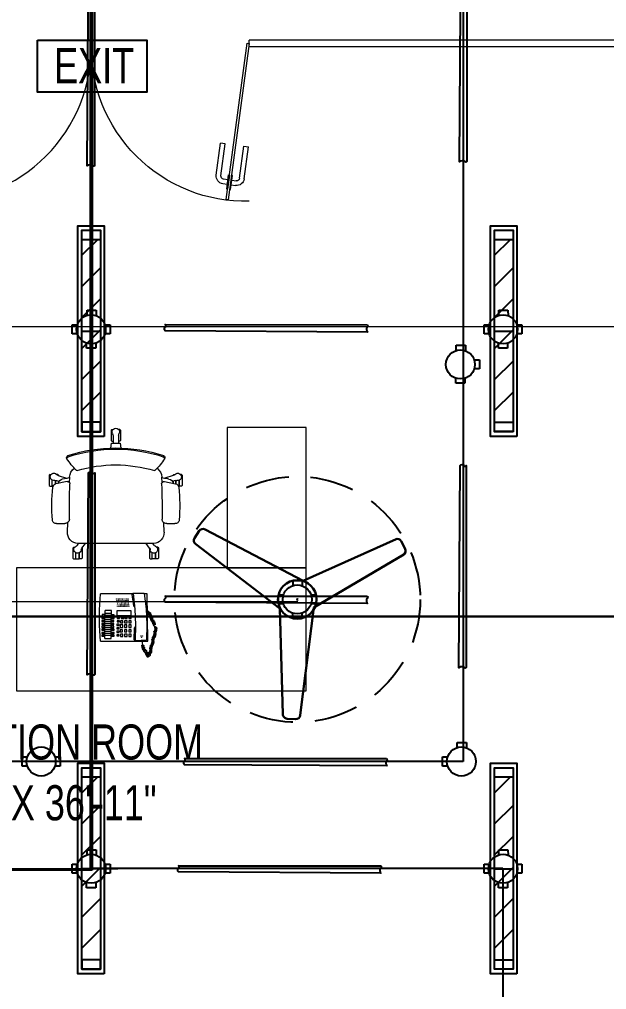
# Model space of a CAD drawing. Header units: inches. Extents: x 62 to 3150, y -3 to 634.
# Drawn here: x 443.2 to 577, y 132.3 to 353.4 of the extents above; entities that cross this region are included whole.
import ezdxf
from ezdxf.enums import TextEntityAlignment as Align

# ---------------------------------------------------------------- set-up
doc = ezdxf.new("R2010")
doc.units = ezdxf.units.IN
doc.header["$MEASUREMENT"] = 0
doc.linetypes.add('DASHED', pattern=[0.75, 0.5, -0.25])
doc.layers.add('Cables', color=7, linetype='Continuous')
doc.layers.add('Layer 1', color=7, linetype='Continuous')
for name, color, linetype, lineweight in [('DOOR_GLASS', 144, 'Continuous', 15), ('E-CF-Ceiling-Fan', 42, 'Continuous', 30), ('ID-FURN', 7, 'Continuous', 15), ('Text', 252, 'Continuous', 15)]:
    doc.layers.add(name, color=color, linetype=linetype, lineweight=lineweight)
doc.styles.add('Swiss721', font='swisscl.ttf')

# ---------------------------------------------------------------- blocks, each defined once
blk = doc.blocks.new('A$C6B9F22C7')
at = {"layer": 'DOOR_GLASS', "lineweight": 9}
for p, q in [((30.04, 10.46), (22.73, 9.48)), ((22.88, 8.43), (22.73, 9.48)), ((30.18, 9.4), (22.88, 8.43)), ((32.14, 7.95), (32.01, 8.96)), ((33.22, 8.09), (30, 7.66)), ((30, 7.66), (30.02, 7.47)), ((30.02, 7.47), (33.25, 7.9)), ((30.09, 6.98), (33.32, 7.41)), ((30.12, 6.78), (30.09, 6.98)), ((33.34, 7.21), (30.12, 6.78)), ((31.08, 7.81), (30.95, 8.82)), ((31.2, 6.93), (31.33, 5.92)), ((32.26, 7.07), (32.39, 6.06)), ((33.25, 7.9), (33.22, 8.09)), ((33.32, 7.41), (33.34, 7.21)), ((30.75, 5.15), (23.44, 4.18)), ((23.44, 4.18), (23.58, 3.12)), ((30.89, 4.1), (23.58, 3.12))]:
    blk.add_line(p, q, dxfattribs=at)
at = {"layer": 'DOOR_GLASS'}
blk.add_lwpolyline([(0, 2.96), (35.68, 7.72), (35.62, 8.22), (-0.07, 3.45)], close=True, dxfattribs=at)
blk.add_arc((0.83, 3.79), 35.18, 358.6415, 91.3529, dxfattribs=at)
at = {"layer": 'DOOR_GLASS', "lineweight": 9}
for centre, major_axis, start_param, end_param in [((30.27, 8.73), (-1.39, 1.06), 3.926991, 5.497787), ((30.27, 8.73), (-0.412, -0.54), 2.356194, 3.926991), ((30.66, 5.83), (-0.54, 0.412), 2.356194, 3.926991), ((30.66, 5.83), (-1.06, -1.39), 0.785398, 2.356194)]:
    blk.add_ellipse(centre, major_axis=major_axis, ratio=1, start_param=start_param, end_param=end_param, dxfattribs=at)
blk = doc.blocks.new('ch-1')
at = {"layer": 'ID-FURN', "color": 252}
for p, q in [((103.8, 264.3), (103.4, 306.4)), ((334.1, 275.2), (336.4, 265.8)), ((59.4, 250.7), (108.5, 248.6)), ((315.6, 239.8), (344.3, 238.6)), ((-7.9, 198.4), (0, 192.7)), ((0, 195.9), (0, -195.9)), ((59.4, -250.2), (108.5, -248.1)), ((315.6, -239.4), (344.3, -238.1)), ((103.4, -305.9), (103.8, -263.8)), ((334.1, -274.7), (336.4, -265.3))]:
    blk.add_line(p, q, dxfattribs=at)
at = {"layer": 'ID-FURN', "color": 252, "lineweight": 13}
for p, q in [((300.3, 344.5), (296.8, 340.7)), ((296.8, 340.7), (296.8, 331)), ((296.8, 331), (297.8, 330)), ((297.8, 330), (328.3, 330)), ((297.8, 329), (297.8, 324.4)), ((297.8, 329), (327.8, 329)), ((353.2, 344.5), (300.3, 344.5)), ((308.6, 312.4), (326.6, 312.4)), ((308.9, 311.3), (326.5, 311.3)), ((325.7, 307.1), (321.2, 293.8)), ((356.8, 340.7), (353.2, 344.5)), ((356.8, 340.7), (356.8, 336.1)), ((356.8, 300.6), (356.8, 305.2)), ((322.2, 296.8), (316, 296.8)), ((352.6, 298.3), (338.8, 254.6)), ((353.2, 296.8), (352.1, 296.8)), ((356.8, 300.6), (353.2, 296.8)), ((-76.1, 221.9), (-79.7, 218.1)), ((-79.7, 218.1), (-79.7, 208.4)), ((-79.7, 208.4), (-78.7, 207.4)), ((-78.7, 207.4), (-48.2, 207.4)), ((-78.7, 206.3), (-78.7, 189.7)), ((-78.7, 206.3), (-48.7, 206.3)), ((-23.3, 221.9), (-76.1, 221.9)), ((-19.7, 218.1), (-23.3, 221.9)), ((-19.7, 218.1), (-19.7, 213)), ((-79.7, 187.7), (-78.7, 188.7)), ((-79.7, 178), (-79.7, 187.7)), ((-76.1, 174.2), (-79.7, 178)), ((-78.7, 189.7), (-48.7, 189.7)), ((-78.7, 188.7), (-48.2, 188.7)), ((-22.8, 174.2), (-76.1, 174.2)), ((-24.5, 175.5), (0, 157.3)), ((559, 14.7), (520.5, 15)), ((533.3, 24.3), (529.8, 20.5)), ((529.8, 20.5), (529.8, 14.9)), ((586.2, 24.3), (533.3, 24.3)), ((589.8, 20.5), (586.2, 24.3)), ((589.8, 20.5), (589.8, 16)), ((559, -13.7), (520.5, -14)), ((529.8, -19.6), (529.8, -13.9)), ((533.3, -23.4), (529.8, -19.6)), ((586.2, -23.4), (533.3, -23.4)), ((589.8, -19.6), (586.2, -23.4)), ((589.8, -19.6), (589.8, -15)), ((-76.1, -173.7), (-79.7, -177.5)), ((-79.7, -177.5), (-79.7, -187.2)), ((-79.7, -187.2), (-78.7, -188.2)), ((-78.7, -188.2), (-48.2, -188.2)), ((-78.7, -189.2), (-48.7, -189.2)), ((-78.7, -205.8), (-78.7, -189.2)), ((-22.8, -173.7), (-76.1, -173.7)), ((-24.5, -175), (0, -156.8)), ((-7.9, -197.9), (0, -192.2)), ((-79.7, -207.9), (-78.7, -206.9)), ((-79.7, -217.6), (-79.7, -207.9)), ((-76.1, -221.4), (-79.7, -217.6)), ((-78.7, -205.8), (-48.7, -205.8)), ((-78.7, -206.9), (-48.2, -206.9)), ((-23.3, -221.4), (-76.1, -221.4)), ((-19.7, -217.6), (-23.3, -221.4)), ((-19.7, -217.6), (-19.7, -212.6)), ((322.2, -296.3), (316, -296.3)), ((325.7, -306.6), (321.2, -293.4)), ((352.6, -297.8), (338.8, -254.1)), ((353.2, -296.3), (352.1, -296.3)), ((356.8, -300.1), (353.2, -296.3)), ((356.8, -300.1), (356.8, -304.7)), ((296.8, -330.5), (297.8, -329.5)), ((296.8, -340.2), (296.8, -330.5)), ((300.3, -344), (296.8, -340.2)), ((297.8, -328.5), (297.8, -323.9)), ((297.8, -328.5), (327.8, -328.5)), ((297.8, -329.5), (328.3, -329.5)), ((353.2, -344), (300.3, -344)), ((308.6, -311.9), (326.6, -311.9)), ((308.9, -310.8), (326.5, -310.8)), ((356.8, -340.2), (353.2, -344)), ((356.8, -340.2), (356.8, -335.7))]:
    blk.add_line(p, q, dxfattribs=at)
at = {"layer": 'ID-FURN', "color": 252}
for points in [[(320.9, 252), (309.1, 310.4)], [(320.9, -251.5), (309.1, -309.9)]]:
    blk.add_lwpolyline(points, dxfattribs=at)
at = {"layer": 'ID-FURN', "color": 252, "lineweight": 13}
blk.add_lwpolyline([(494.6, -25.6), (520.5, -21.8), (520.5, 22.3), (494.6, 26.1)], dxfattribs=at)
at = {"layer": 'ID-FURN', "color": 252}
for centre, radius, start, end in [((123.4, 308.5), 20.1, 95.0446, 186.0128), ((193.8, -510.8), 842.5, 83.3556, 94.9128), ((290, 306.5), 19.6, 11.3923, 86.0755), ((125.9, 262.4), 22.2, 175.0498, 270.9397), ((309, 250), 12.1, 267.6468, 9.6188), ((303.1, 267.6), 31.9, 13.7582, 74.5871), ((109.5, 210.3), 233.5, 7.127, 13.7582), ((596.7, 1.2), 296.9, 122.0525, 136.7624), ((445.4, 243.8), 11.1, 21.1039, 124.6268), ((439.4, 241.8), 11.1, 21.1039, 91.3806), ((57, 193.7), 57, 87.5809, 177.8265), ((147, -5274.9), 5515.2, 88.3219, 90.2152), ((341.6, 178.9), 59.8, 36.272, 87.3972), ((391.5, 194.2), 15.3, 136.9683, 155.6038), ((-305.9, 0.2), 794.5, 341.9963, 18.0037), ((-305.9, 0.2), 800.8, 341.9963, 18.0037), ((-286, 0.2), 693.1, 343.2048, 16.7952), ((57, -193.2), 57, 182.1735, 272.4191), ((391.5, -193.7), 15.3, 204.3962, 223.0317), ((125.9, -261.9), 22.2, 89.0603, 184.9502), ((147, 5275.4), 5515.2, 269.7848, 271.6781), ((309, -249.5), 12.1, 350.3812, 92.3532), ((109.5, -209.8), 233.5, 346.2418, 352.873), ((341.6, -178.9), 59.8, 272.6028, 324.0692), ((596.7, -0.8), 296.9, 223.2376, 237.9475), ((439.4, -241.3), 11.1, 268.6194, 338.8961), ((445.4, -243.3), 11.1, 235.3732, 338.8961), ((303.1, -267.1), 31.9, 285.413, 346.2418), ((123.4, -308), 20.1, 173.9872, 264.9554), ((193.8, 511.3), 842.5, 265.0872, 276.6444), ((290, -306), 19.6, 273.9245, 348.6077)]:
    blk.add_arc(centre, radius, start, end, dxfattribs=at)
at = {"layer": 'ID-FURN', "color": 252, "lineweight": 13}
for centre, radius, start, end in [((306.6, 313.2), 20, 342.2096, 8.7154), ((345, 320.7), 19.1, 310.5325, 193.4675), ((371.6, 292), 20, 135.2846, 161.7905), ((-31.5, 198), 19.1, 22.5325, 265.4675), ((3.9, 214.5), 20, 207.2846, 233.7904), ((-36.3, 159.2), 20, 54.2096, 80.7154), ((559, 34.7), 20, 270.2096, 296.7154), ((577.9, 0.5), 19.1, 238.5325, 121.4675), ((559, -33.7), 20, 63.2846, 89.7905), ((-31.5, -197.5), 19.1, 94.5325, 337.4675), ((-36.3, -158.7), 20, 279.2846, 305.7904), ((3.9, -214), 20, 126.2096, 152.7154), ((371.6, -291.5), 20, 198.2096, 224.7154), ((306.6, -312.7), 20, 351.2846, 17.7904), ((345, -320.2), 19.1, 166.5325, 49.4675)]:
    blk.add_arc(centre, radius, start, end, dxfattribs=at)
blk = doc.blocks.new('CF')
for p, q in [((-23.84, 14.22), (-22.76, 15.89)), ((1.35, 4.29), (-21.39, 16.19)), ((1.35, 4.29), (22.9, 13.97)), ((-4.07, -2.11), (-23.55, 12.84)), ((24.1, 13.48), (25.01, 11.71)), ((3.87, -1.9), (24.71, 10.43)), ((-4.07, -2.11), (-3.33, -26.62)), ((3.87, -1.9), (0.65, -26.82)), ((-0.39, -27.76), (-2.38, -27.66))]:
    blk.add_line(p, q)
for radius in [4.48, 0.0888]:
    blk.add_circle((0, 0), radius)
for centre, radius, start, end in [((-21.93, 15.35), 0.996, 57.1351, 147.1351), ((-23.01, 13.68), 0.996, 147.1351, 237.1351), ((23.21, 13.03), 0.996, 27.1351, 117.1351), ((24.09, 11.25), 1.03, 299.2548, 26.4357), ((-2.33, -26.67), 0.996, 177.1351, 267.1351), ((-0.34, -26.77), 0.996, 267.1351, 357.1351)]:
    blk.add_arc(centre, radius, start, end)
blk = doc.blocks.new('TELEPHONE')
at = {"layer": 'Layer 1', "lineweight": 9}
for points in [[(10.26, 13.32), (10.14, 13.32), (10.08, 13.26), (10.02, 13.26), (9.96, 13.2), (9.9, 13.14), (9.84, 13.08), (9.78, 12.96), (9.78, 12.84), (9.84, 12.72), (9.84, 12.66), (9.9, 12.6), (9.96, 12.54)], [(10.5, 13.62), (10.32, 13.62), (10.26, 13.56), (10.2, 13.5), (10.08, 13.38), (10.08, 13.02), (10.14, 12.9), (10.2, 12.84)], [(10.44, 13.08), (10.44, 13.14), (10.38, 13.2), (10.32, 13.26), (10.26, 13.26), (10.2, 13.32), (10.14, 13.32)], [(10.74, 14.04), (10.68, 14.04), (10.56, 13.98), (10.5, 13.98), (10.32, 13.8), (10.32, 13.5), (10.38, 13.38), (10.38, 13.32), (10.44, 13.26)], [(10.44, 13.26), (10.68, 13.26), (10.68, 13.38), (10.74, 13.38)], [(10.92, 14.4), (10.74, 14.4), (10.62, 14.34), (10.62, 14.28), (10.56, 14.22), (10.5, 14.1), (10.5, 13.86), (10.56, 13.8), (10.62, 13.74), (10.68, 13.68)], [(10.68, 13.5), (10.68, 13.56), (10.62, 13.62), (10.5, 13.62)], [(10.92, 13.92), (10.86, 13.98), (10.8, 14.04), (10.68, 14.04)], [(10.68, 13.68), (10.74, 13.68), (10.74, 13.62), (10.8, 13.62), (10.8, 13.68), (10.86, 13.68), (10.92, 13.74), (10.92, 13.8)], [(10.74, 13.38), (10.74, 13.44), (10.68, 13.5)], [(10.8, 14.1), (10.8, 14.04), (10.98, 14.04), (10.98, 14.1), (11.04, 14.1), (11.04, 14.34)], [(11.1, 13.5), (11.16, 13.5), (11.28, 13.62), (11.28, 13.68), (11.34, 13.68), (11.34, 13.98), (11.28, 13.98), (11.28, 14.04), (11.22, 14.1), (11.16, 14.1), (11.1, 14.16), (10.92, 14.16), (10.86, 14.1), (10.8, 14.1)], [(10.92, 13.8), (10.92, 13.92)], [(11.1, 13.8), (11.04, 13.8), (11.04, 13.74), (10.98, 13.68), (10.98, 13.62), (11.04, 13.56)], [(11.04, 13.56), (11.04, 13.5), (11.1, 13.5)], [(11.16, 13.2), (11.28, 13.2), (11.34, 13.26), (11.46, 13.38), (11.46, 13.56), (11.4, 13.62), (11.4, 13.68), (11.34, 13.74), (11.28, 13.74), (11.28, 13.8), (11.1, 13.8)], [(11.22, 13.5), (11.16, 13.5), (11.1, 13.44)], [(11.1, 13.44), (11.1, 13.26)], [(11.22, 12.96), (11.22, 12.9), (11.4, 12.9), (11.46, 12.96), (11.52, 13.02), (11.52, 13.08), (11.58, 13.14), (11.58, 13.32), (11.52, 13.38), (11.52, 13.44), (11.46, 13.44), (11.4, 13.5), (11.16, 13.5)], [(9.66, 12.06), (9.54, 12.06), (9.42, 11.94), (9.42, 11.7), (9.48, 11.7), (9.48, 11.64), (9.6, 11.64)], [(9.42, 10.68), (9.6, 11.64)], [(9.9, 12.48), (9.72, 12.48), (9.48, 12.24), (9.48, 11.88), (9.6, 11.76)], [(10.02, 12.9), (9.9, 12.9), (9.78, 12.84), (9.72, 12.78), (9.66, 12.72), (9.66, 12.66), (9.6, 12.6), (9.6, 12.36), (9.66, 12.24), (9.66, 12.18), (9.72, 12.12)], [(9.6, 11.76), (9.66, 11.7), (9.78, 11.7), (9.78, 11.76), (9.84, 11.76), (9.84, 11.82)], [(9.84, 12), (9.78, 12.06), (9.66, 12.06)], [(9.72, 12.12), (9.96, 12.12), (9.96, 12.18), (10.02, 12.24)], [(9.96, 12.36), (9.96, 12.48), (9.78, 12.48)], [(9.84, 11.82), (9.84, 12)], [(10.02, 12.24), (10.02, 12.3), (9.96, 12.36)], [(10.2, 12.78), (10.14, 12.84), (10.14, 12.9), (10.02, 12.9)], [(10.2, 12.84), (10.38, 12.84), (10.44, 12.9), (10.44, 12.96)], [(10.44, 12.96), (10.44, 13.08)], [(11.1, 13.26), (11.1, 13.2), (11.16, 13.2)], [(11.34, 13.2), (11.28, 13.2), (11.28, 13.14), (11.22, 13.14), (11.22, 12.96)], [(11.34, 12.6), (11.28, 12.54), (11.22, 12.48), (11.22, 12.3)], [(11.22, 12.3), (11.28, 12.3), (11.28, 12.24)], [(11.4, 12.84), (11.28, 12.84), (11.28, 12.78)], [(11.28, 12.24), (11.34, 12.24), (11.4, 12.3), (11.46, 12.3), (11.52, 12.36), (11.52, 12.42), (11.58, 12.48), (11.58, 12.66), (11.52, 12.72), (11.52, 12.78), (11.46, 12.84), (11.4, 12.84)], [(11.28, 12.78), (11.28, 12.66), (11.34, 12.6)], [(11.34, 12.6), (11.46, 12.6), (11.52, 12.66), (11.58, 12.72), (11.64, 12.78), (11.64, 13.02), (11.58, 13.08), (11.52, 13.14), (11.46, 13.2), (11.34, 13.2)], [(11.4, 11.94), (11.46, 11.94), (11.52, 12), (11.58, 12), (11.64, 12.06), (11.64, 12.12), (11.7, 12.18), (11.7, 12.42), (11.64, 12.42), (11.64, 12.48), (11.58, 12.54), (11.52, 12.54), (11.46, 12.6), (11.34, 12.6)], [(11.4, 12.24), (11.34, 12.18), (11.34, 12.06), (11.4, 12)], [(11.46, 11.64), (11.52, 11.64), (11.58, 11.7), (11.64, 11.7), (11.7, 11.76), (11.7, 11.82), (11.76, 11.88), (11.76, 12.06), (11.7, 12.12), (11.7, 12.18), (11.64, 12.24), (11.58, 12.24), (11.52, 12.3), (11.46, 12.3), (11.4, 12.24)], [(11.4, 12), (11.4, 11.94)], [(11.46, 11.94), (11.4, 11.88), (11.4, 11.7)], [(11.4, 11.7), (11.46, 11.7), (11.46, 11.64)], [(11.52, 12), (11.46, 11.94)], [(11.64, 11.28), (11.76, 11.28), (11.82, 11.34), (11.88, 11.4), (11.88, 11.46), (11.94, 11.52), (11.94, 11.7), (11.88, 11.76), (11.88, 11.82), (11.82, 11.82), (11.76, 11.88), (11.52, 11.88)], [(11.64, 11.58), (11.58, 11.52)], [(11.58, 11.52), (11.58, 11.34)], [(11.58, 11.34), (11.58, 11.28), (11.64, 11.28)], [(11.7, 11.7), (11.7, 11.64), (11.64, 11.64)], [(11.76, 10.98), (11.82, 10.98), (11.88, 11.04), (11.94, 11.04), (12, 11.1), (12, 11.16), (12.06, 11.22), (12.06, 11.4), (12, 11.46), (12, 11.52), (11.94, 11.52), (11.88, 11.58), (11.82, 11.58), (11.76, 11.64), (11.7, 11.64), (11.64, 11.58), (11.7, 11.58)], [(11.76, 11.28), (11.7, 11.22), (11.7, 11.04)], [(11.82, 11.34), (11.82, 11.28), (11.76, 11.28)], [(11.82, 10.68), (11.94, 10.68), (12.06, 10.8), (12.12, 10.86), (12.12, 11.1), (12.06, 11.16), (12, 11.22), (12, 11.28), (11.88, 11.28), (11.82, 11.34)], [(0, 10.8), (-0.24, 7.2), (-0.24, 3.6), (0, 0)], [(0, 10.8), (10.8, 10.8)], [(0.84, 9.42), (0.3, 9.42), (0.3, 9.66), (0.84, 9.66)], [(0.84, 8.76), (0.3, 8.76), (0.3, 9), (0.84, 9)], [(0.84, 9.66), (0.84, 9.42)], [(0.84, 9), (0.84, 8.76)], [(0.96, 10.14), (2.46, 10.14)], [(0.96, 10.14), (0.96, 6.96), (1.08, 3.78)], [(2.28, 9.48), (1.08, 9.48)], [(2.28, 9), (1.08, 9)], [(2.46, 10.14), (2.4, 6.96), (2.52, 3.78)], [(3.12, 9.42), (2.58, 9.42), (2.58, 9.66), (3.12, 9.66)], [(3.12, 8.76), (2.58, 8.76), (2.58, 9), (3.12, 9)], [(3.12, 9.66), (3.12, 9.42)], [(3.12, 9), (3.12, 8.76)], [(4.26, 9.3), (3.72, 9.3), (3.72, 9.54), (4.26, 9.54)], [(4.26, 9.54), (4.26, 9.3)], [(4.56, 9.72), (5.1, 9.72)], [(4.56, 9.18), (4.56, 9.72)], [(5.1, 9.18), (4.56, 9.18)], [(5.1, 9.72), (5.1, 9.18)], [(6.06, 9.18), (5.46, 9.18), (5.46, 9.72), (6.06, 9.72)], [(6.06, 9.72), (6.06, 9.18)], [(6.96, 9.18), (6.42, 9.18), (6.42, 9.72), (6.96, 9.72)], [(6.96, 9.72), (6.96, 9.18)], [(7.44, -0.06), (7.8, 3.48), (7.98, 7.02), (7.92, 10.62)], [(7.68, 10.5), (7.92, 10.68)], [(7.68, 10.5), (7.74, 7.8), (7.98, 7.5)], [(7.98, 10.68), (7.92, 10.68), (7.92, 10.62)], [(10.44, 10.56), (7.98, 10.68)], [(9.24, 9.6), (9.18, 9.6), (9.18, 9.54), (9.24, 9.54), (9.24, 9.6)], [(9.18, 9.6), (9.18, 9.6)], [(9.3, 9.9), (9.36, 9.84), (9.36, 9.9), (9.3, 9.9)], [(9.54, 9.6), (9.48, 9.6), (9.48, 9.54), (9.54, 9.54), (9.54, 9.6)], [(9.48, 9.6), (9.48, 9.6)], [(9.96, -0.12), (10.38, 3.42), (10.56, 6.96), (10.5, 10.5)], [(10.5, 10.5), (10.5, 10.56), (10.44, 10.56)], [(10.8, 10.8), (10.62, 0)], [(11.7, 11.04), (11.76, 10.98)], [(11.76, 10.62), (11.7, 10.56), (11.7, 10.38)], [(11.7, 10.38), (11.76, 10.38), (11.76, 10.32)], [(11.88, 10.92), (11.76, 10.92), (11.76, 10.86)], [(11.76, 10.32), (11.82, 10.32), (11.88, 10.38), (11.94, 10.38), (12, 10.44), (12, 10.5), (12.06, 10.56), (12.06, 10.74), (12, 10.8), (12, 10.86), (11.94, 10.92), (11.88, 10.92)], [(11.76, 10.86), (11.76, 10.74)], [(11.76, 10.74), (11.82, 10.68)], [(11.82, 10.68), (11.76, 10.62)], [(11.88, 10.08), (11.88, 10.02), (11.94, 10.02), (12, 10.08), (12.06, 10.08), (12.12, 10.14), (12.12, 10.2), (12.18, 10.26), (12.18, 10.5), (12.12, 10.5), (12.12, 10.56), (12.06, 10.62), (12, 10.62), (11.94, 10.68), (11.82, 10.68)], [(11.94, 10.38), (11.88, 10.38), (11.88, 10.32), (11.82, 10.26), (11.82, 10.14), (11.88, 10.08)], [(11.94, 10.02), (11.88, 9.96), (11.88, 9.84), (11.94, 9.78), (11.94, 9.72)], [(11.94, 9.72), (12, 9.72), (12.06, 9.78), (12.12, 9.78), (12.18, 9.84), (12.18, 9.9), (12.24, 9.96), (12.24, 10.2), (12.18, 10.2), (12.18, 10.26), (12.12, 10.32), (12.06, 10.32), (12, 10.38), (11.94, 10.38)], [(12, 10.08), (11.94, 10.02)], [(12.12, 9.42), (12.18, 9.42), (12.24, 9.48), (12.3, 9.48), (12.36, 9.54), (12.42, 9.6), (12.42, 9.84), (12.36, 9.9), (12.36, 9.96), (12.3, 9.96), (12.24, 10.02), (12.18, 10.02), (12.12, 10.08), (12.06, 10.08), (12, 10.02)], [(12.12, 9.72), (12.06, 9.66), (12.06, 9.48)], [(12.06, 9.48), (12.12, 9.48), (12.12, 9.42)], [(12.18, 9.78), (12.12, 9.72)], [(12.3, 9.48), (12.3, 9.42), (12.24, 9.42), (12.24, 9.36), (12.18, 9.3), (12.18, 9.24), (12.24, 9.18)], [(12.36, 9.06), (12.3, 9.06), (12.24, 9)], [(12.24, 9), (12.24, 8.94), (12.3, 8.88), (12.3, 8.82), (12.36, 8.82)], [(12.36, 8.82), (12.42, 8.82), (12.42, 8.88), (12.48, 8.88), (12.6, 9), (12.6, 9.24), (12.54, 9.3), (12.54, 9.36), (12.48, 9.42), (12.42, 9.42), (12.36, 9.48), (12.3, 9.48)], [(12.3, 8.46), (12.36, 8.46), (12.42, 8.52), (12.48, 8.58), (12.54, 8.64), (12.54, 8.94), (12.42, 9.06), (12.36, 9.06)], [(0.84, 8.04), (0.3, 8.04), (0.3, 8.28), (0.84, 8.28)], [(0.84, 7.38), (0.3, 7.38), (0.3, 7.62), (0.84, 7.62)], [(0.84, 6.72), (0.3, 6.72), (0.3, 6.96), (0.84, 6.96)], [(0.84, 8.28), (0.84, 8.04)], [(0.84, 7.62), (0.84, 7.38)], [(0.84, 6.96), (0.84, 6.72)], [(2.28, 8.58), (1.08, 8.58)], [(2.28, 8.1), (1.08, 8.1)], [(2.28, 7.62), (1.08, 7.62)], [(2.28, 7.2), (1.08, 7.2)], [(2.28, 6.72), (1.08, 6.72)], [(3.06, 7.38), (2.52, 7.38), (2.52, 7.62), (3.06, 7.62)], [(3.06, 6.72), (2.52, 6.72), (2.52, 6.96), (3.06, 6.96)], [(3.12, 8.04), (2.58, 8.04), (2.58, 8.28), (3.12, 8.28)], [(3.06, 7.62), (3.06, 7.38)], [(3.06, 6.96), (3.06, 6.72)], [(3.12, 8.28), (3.12, 8.04)], [(4.26, 8.52), (3.72, 8.52), (3.72, 8.76), (4.26, 8.76)], [(4.26, 7.74), (3.72, 7.74), (3.72, 7.98), (4.26, 7.98)], [(4.26, 6.9), (3.72, 6.9), (3.72, 7.2), (4.26, 7.2)], [(4.26, 8.76), (4.26, 8.52)], [(4.26, 7.98), (4.26, 7.74)], [(4.26, 7.2), (4.26, 6.9)], [(4.5, 8.64), (5.04, 8.64)], [(4.5, 8.16), (4.5, 8.64)], [(5.04, 8.16), (4.5, 8.16)], [(4.5, 7.62), (5.1, 7.62)], [(4.5, 7.08), (4.5, 7.62)], [(5.1, 7.08), (4.5, 7.08)], [(5.04, 8.64), (5.04, 8.16)], [(5.1, 7.62), (5.1, 7.08)], [(6, 8.16), (5.46, 8.16), (5.46, 8.64), (6, 8.64)], [(6, 7.08), (5.46, 7.08), (5.46, 7.62), (6, 7.62)], [(6, 8.64), (6, 8.16)], [(6, 7.62), (6, 7.08)], [(6.96, 8.16), (6.42, 8.16), (6.42, 8.64), (6.96, 8.64)], [(6.96, 7.08), (6.42, 7.08), (6.42, 7.62), (6.96, 7.62)], [(6.96, 8.64), (6.96, 8.16)], [(6.96, 7.62), (6.96, 7.08)], [(12.18, 6.66), (12.06, 6.66), (12, 6.6), (11.94, 6.6), (11.88, 6.54), (11.82, 6.48), (11.76, 6.42), (11.76, 6.36), (11.7, 6.24), (11.7, 6.18), (11.76, 6.12), (11.76, 6), (11.88, 5.88)], [(12.36, 7.08), (12.3, 7.02), (12.12, 7.02), (12.06, 6.96), (12, 6.9), (11.94, 6.84), (11.94, 6.48), (12, 6.42), (12, 6.36), (12.06, 6.3)], [(12.36, 7.44), (12.3, 7.44), (12.12, 7.26), (12.12, 7.2), (12.06, 7.14), (12.06, 6.9), (12.12, 6.84), (12.18, 6.78), (12.24, 6.72)], [(12.3, 6.54), (12.3, 6.6), (12.24, 6.6), (12.24, 6.66), (12.12, 6.66)], [(12.3, 8.82), (12.24, 8.76), (12.24, 8.7), (12.18, 8.64), (12.18, 8.58), (12.24, 8.52)], [(12.24, 8.52), (12.24, 8.46), (12.3, 8.46)], [(12.48, 6.96), (12.42, 6.96), (12.42, 7.02), (12.36, 7.02), (12.36, 7.08), (12.3, 7.08), (12.24, 7.02)], [(12.24, 6.72), (12.24, 6.66), (12.36, 6.66), (12.36, 6.72), (12.42, 6.72), (12.48, 6.78), (12.48, 6.84)], [(12.42, 8.52), (12.36, 8.46)], [(12.36, 8.46), (12.36, 8.22)], [(12.36, 8.22), (12.36, 8.16), (12.42, 8.16)], [(12.48, 7.86), (12.42, 7.86), (12.36, 7.8)], [(12.36, 7.8), (12.36, 7.5), (12.42, 7.5)], [(12.42, 7.5), (12.6, 7.5), (12.72, 7.62), (12.78, 7.62), (12.78, 7.68), (12.84, 7.74), (12.84, 7.92), (12.78, 7.98), (12.78, 8.04), (12.72, 8.1), (12.66, 8.16), (12.6, 8.16), (12.48, 8.22)], [(12.48, 8.22), (12.42, 8.22), (12.42, 8.16)], [(12.42, 8.16), (12.42, 7.92)], [(12.42, 7.92), (12.42, 7.86), (12.48, 7.86)], [(12.48, 6.84), (12.48, 6.96)], [(0.84, 6.06), (0.3, 6.06), (0.3, 6.3), (0.84, 6.3)], [(0.84, 5.34), (0.3, 5.34), (0.3, 5.64), (0.84, 5.64)], [(0.9, 4.68), (0.36, 4.68), (0.36, 4.98), (0.9, 4.98)], [(0.84, 6.3), (0.84, 6.06)], [(0.84, 5.64), (0.84, 5.34)], [(0.9, 4.98), (0.9, 4.68)], [(2.28, 6.3), (1.08, 6.3)], [(2.28, 5.82), (1.08, 5.82)], [(2.34, 5.4), (1.08, 5.4)], [(2.34, 4.92), (1.14, 4.92)], [(2.34, 4.44), (1.14, 4.44)], [(3.06, 6.06), (2.52, 6.06), (2.52, 6.3), (3.06, 6.3)], [(3.12, 5.4), (2.58, 5.4), (2.58, 5.64), (3.12, 5.64)], [(3.12, 4.74), (2.58, 4.74), (2.58, 4.98), (3.12, 4.98)], [(3.06, 6.3), (3.06, 6.06)], [(3.12, 5.64), (3.12, 5.4)], [(3.12, 4.98), (3.12, 4.74)], [(3.72, 4.92), (7.02, 4.92)], [(3.72, 3.84), (3.72, 4.92)], [(4.32, 6.12), (3.78, 6.12), (3.78, 6.36), (4.32, 6.36)], [(4.32, 5.34), (3.78, 5.34), (3.78, 5.58), (4.32, 5.58)], [(4.32, 6.36), (4.32, 6.12)], [(4.32, 5.58), (4.32, 5.34)], [(4.56, 6.6), (5.1, 6.6)], [(4.56, 6.12), (4.56, 6.6)], [(5.1, 6.12), (4.56, 6.12)], [(4.68, 5.58), (5.28, 5.58)], [(4.68, 5.34), (4.68, 5.58)], [(5.28, 5.34), (4.68, 5.34)], [(5.1, 6.6), (5.1, 6.12)], [(5.28, 5.58), (5.28, 5.34)], [(6.06, 6.12), (5.46, 6.12), (5.46, 6.6), (6.06, 6.6)], [(6.06, 5.34), (5.52, 5.34), (5.52, 5.58), (6.06, 5.58)], [(6.06, 6.6), (6.06, 6.12)], [(6.06, 5.58), (6.06, 5.34)], [(7.02, 6.12), (6.42, 6.12), (6.42, 6.6), (7.02, 6.6)], [(7.02, 5.34), (6.48, 5.34), (6.48, 5.58), (7.02, 5.58)], [(7.02, 6.6), (7.02, 6.12)], [(7.02, 5.58), (7.02, 5.34)], [(7.02, 4.92), (7.02, 3.84)], [(11.46, 5.04), (11.34, 5.04), (11.28, 4.98), (11.22, 4.98), (10.98, 4.74), (10.98, 4.56), (11.04, 4.5), (11.04, 4.38), (11.16, 4.26)], [(11.22, 4.62), (11.1, 4.62), (10.98, 4.5), (10.98, 4.26), (11.04, 4.2), (11.1, 4.2), (11.1, 4.14)], [(11.58, 5.46), (11.52, 5.46), (11.4, 5.4), (11.34, 5.4), (11.28, 5.34), (11.22, 5.28), (11.16, 5.22), (11.16, 4.8), (11.28, 4.68)], [(11.16, 4.26), (11.34, 4.26), (11.34, 4.32), (11.4, 4.32), (11.4, 4.5)], [(11.4, 4.5), (11.4, 4.56), (11.34, 4.56), (11.34, 4.62), (11.22, 4.62)], [(11.28, 4.68), (11.52, 4.68), (11.52, 4.8)], [(11.76, 5.82), (11.64, 5.82), (11.52, 5.76), (11.46, 5.76), (11.4, 5.7), (11.4, 5.58), (11.34, 5.52), (11.34, 5.28), (11.4, 5.22), (11.46, 5.16), (11.46, 5.1)], [(11.52, 4.92), (11.52, 4.98), (11.46, 4.98), (11.46, 5.04), (11.34, 5.04)], [(11.94, 6.24), (11.76, 6.24), (11.7, 6.18), (11.46, 5.94), (11.46, 5.76), (11.52, 5.7), (11.52, 5.64), (11.58, 5.52), (11.64, 5.52)], [(11.46, 5.1), (11.52, 5.1), (11.52, 5.04), (11.64, 5.04), (11.64, 5.1), (11.7, 5.1), (11.7, 5.16), (11.76, 5.16), (11.76, 5.22)], [(11.76, 5.34), (11.7, 5.34), (11.7, 5.4), (11.64, 5.4), (11.64, 5.46), (11.52, 5.46)], [(11.52, 4.8), (11.52, 4.92)], [(11.64, 5.52), (11.64, 5.46), (11.82, 5.46), (11.82, 5.52), (11.88, 5.52), (11.88, 5.7)], [(11.88, 5.7), (11.88, 5.76), (11.82, 5.76), (11.82, 5.82), (11.7, 5.82)], [(11.76, 5.22), (11.76, 5.34)], [(12.12, 6.12), (12.12, 6.18), (12.06, 6.18), (12.06, 6.24), (11.94, 6.24)], [(12.06, 6.3), (12.12, 6.3), (12.18, 6.24), (12.24, 6.3), (12.3, 6.3), (12.3, 6.36), (12.36, 6.42), (12.36, 6.48), (12.3, 6.54)], [(2.52, 3.78), (1.08, 3.78)], [(7.02, 3.84), (3.72, 3.84)], [(3.78, 2.16), (3.84, 2.16), (3.84, 2.22), (3.78, 2.22), (3.78, 2.16)], [(3.84, 2.82), (3.9, 2.82), (3.9, 2.88), (3.84, 2.88), (3.84, 2.82)], [(4.14, 2.16), (4.2, 2.16), (4.2, 2.22), (4.14, 2.22), (4.14, 2.16)], [(4.2, 2.82), (4.26, 2.82), (4.26, 2.88), (4.2, 2.88), (4.2, 2.82)], [(4.44, 2.16), (4.5, 2.16), (4.5, 2.22), (4.44, 2.22), (4.44, 2.16)], [(4.5, 2.82), (4.56, 2.82), (4.56, 2.88), (4.5, 2.88), (4.5, 2.82)], [(4.74, 2.16), (4.8, 2.16), (4.8, 2.22), (4.74, 2.22), (4.74, 2.16)], [(4.8, 2.52), (4.86, 2.52), (4.86, 2.58), (4.8, 2.58), (4.8, 2.52)], [(4.86, 2.82), (4.92, 2.82), (4.92, 2.88), (4.86, 2.88), (4.86, 2.82)], [(5.1, 2.52), (5.16, 2.52), (5.16, 2.58), (5.1, 2.52)], [(5.1, 2.16), (5.16, 2.16), (5.16, 2.22), (5.1, 2.22), (5.1, 2.16)], [(5.16, 2.82), (5.22, 2.82), (5.22, 2.88), (5.16, 2.88), (5.16, 2.82)], [(5.4, 2.16), (5.46, 2.16), (5.46, 2.22), (5.4, 2.22), (5.4, 2.16)], [(5.46, 2.82), (5.52, 2.82), (5.52, 2.88), (5.46, 2.88), (5.46, 2.82)], [(5.7, 2.16), (5.76, 2.16), (5.76, 2.22), (5.7, 2.22), (5.7, 2.16)], [(5.76, 2.82), (5.82, 2.82), (5.82, 2.88), (5.76, 2.88), (5.76, 2.82)], [(5.76, 2.52), (5.82, 2.52), (5.76, 2.58), (5.76, 2.52)], [(6, 2.16), (6.06, 2.16), (6.06, 2.22), (6, 2.22), (6, 2.16)], [(6.06, 2.52), (6.12, 2.52), (6.12, 2.58), (6.06, 2.58), (6.06, 2.52)], [(6.12, 2.82), (6.18, 2.82), (6.18, 2.88), (6.12, 2.88), (6.12, 2.82)], [(6.36, 2.16), (6.42, 2.16), (6.42, 2.22), (6.36, 2.22), (6.36, 2.16)], [(6.42, 2.82), (6.48, 2.82), (6.48, 2.88), (6.42, 2.88), (6.42, 2.82)], [(7.14, 0.12), (7.5, 2.7)], [(7.5, 2.7), (7.74, 2.88)], [(11.1, 4.14), (10.68, 3.84)], [(7.32, 0), (0, 0)], [(3.72, 1.2), (3.66, 1.2), (3.66, 1.14), (3.72, 1.14), (3.72, 1.2)], [(3.66, 1.2), (3.66, 1.2)], [(3.72, 1.8), (3.78, 1.8), (3.78, 1.86), (3.72, 1.86), (3.72, 1.8)], [(3.72, 1.5), (3.78, 1.5), (3.72, 1.56), (3.72, 1.5)], [(4.08, 1.2), (4.02, 1.2), (4.02, 1.14), (4.08, 1.14), (4.08, 1.2)], [(4.02, 1.2), (4.02, 1.2)], [(4.08, 1.8), (4.14, 1.8), (4.14, 1.86), (4.08, 1.86), (4.08, 1.8)], [(4.38, 1.2), (4.32, 1.2), (4.32, 1.14), (4.38, 1.14), (4.38, 1.2)], [(4.32, 1.2), (4.32, 1.2)], [(4.38, 1.8), (4.44, 1.8), (4.44, 1.86), (4.38, 1.86), (4.38, 1.8)], [(4.38, 1.5), (4.44, 1.5), (4.38, 1.56), (4.38, 1.5)], [(4.68, 1.2), (4.62, 1.2), (4.62, 1.14), (4.68, 1.14), (4.68, 1.2)], [(4.62, 1.2), (4.62, 1.2)], [(4.68, 1.5), (4.74, 1.5), (4.74, 1.56), (4.68, 1.56), (4.68, 1.5)], [(4.74, 1.8), (4.8, 1.8), (4.8, 1.86), (4.74, 1.86), (4.74, 1.8)], [(4.92, 1.2), (4.98, 1.2), (4.98, 1.14), (5.04, 1.2), (4.92, 1.2)], [(5.04, 1.8), (5.1, 1.8), (5.1, 1.86), (5.04, 1.86), (5.04, 1.8)], [(5.34, 1.2), (5.28, 1.2), (5.28, 1.14), (5.34, 1.14), (5.34, 1.2)], [(5.28, 1.2), (5.28, 1.2)], [(5.34, 1.8), (5.4, 1.8), (5.4, 1.86), (5.34, 1.86), (5.34, 1.8)], [(5.64, 1.2), (5.58, 1.2), (5.58, 1.14), (5.64, 1.14), (5.64, 1.2)], [(5.58, 1.2), (5.58, 1.2)], [(5.64, 1.8), (5.7, 1.8), (5.7, 1.86), (5.64, 1.86), (5.64, 1.8)], [(5.64, 1.5), (5.7, 1.5), (5.64, 1.56), (5.64, 1.5)], [(5.94, 1.2), (5.88, 1.2), (5.88, 1.14), (5.94, 1.14), (5.94, 1.2)], [(5.88, 1.2), (5.88, 1.2)], [(5.94, 1.5), (6, 1.5), (6, 1.56), (5.94, 1.56), (5.94, 1.5)], [(6, 1.8), (6.06, 1.8), (6.06, 1.86), (6, 1.86), (6, 1.8)], [(6.3, 1.2), (6.24, 1.2), (6.24, 1.14), (6.3, 1.14), (6.3, 1.2)], [(6.24, 1.2), (6.24, 1.2)], [(6.3, 1.8), (6.36, 1.8), (6.36, 1.86), (6.3, 1.86), (6.3, 1.8)], [(7.44, -0.12), (7.14, 0.12)], [(10.62, 0), (10.02, 0)], [(7.44, -0.06), (7.44, -0.12), (7.5, -0.18)], [(7.5, -0.18), (9.96, -0.18), (9.96, -0.12)]]:
    blk.add_lwpolyline(points, dxfattribs=at)
for points, knots in [([(9.96, 12.54), (9.96, 12.54), (10.02, 12.54), (10.02, 12.54), (10.18, 12.52), (10.22, 12.56), (10.2, 12.72), (10.2, 12.72), (10.2, 12.78), (10.2, 12.78)], [0, 0, 0, 0, 1, 1, 1, 2, 2, 2, 3, 3, 3, 3]), ([(12.24, 9.18), (12.24, 9.18), (12.24, 9.12), (12.24, 9.12), (12.24, 9.12), (12.36, 9.12), (12.36, 9.12), (12.5, 9.29), (12.56, 9.22), (12.54, 9.42), (12.54, 9.42), (12.54, 9.6), (12.54, 9.6), (12.54, 9.6), (12.48, 9.66), (12.48, 9.66), (12.48, 9.66), (12.42, 9.72), (12.42, 9.72), (12.42, 9.72), (12.3, 9.72), (12.3, 9.72), (12.3, 9.72), (12.24, 9.78), (12.24, 9.78), (12.24, 9.78), (12.18, 9.78), (12.18, 9.78), (12.18, 9.78), (12.12, 9.72), (12.12, 9.72)], [0, 0, 0, 0, 1, 1, 1, 2, 2, 2, 3, 3, 3, 4, 4, 4, 5, 5, 5, 6, 6, 6, 7, 7, 7, 8, 8, 8, 9, 9, 9, 10, 10, 10, 10]), ([(12.42, 8.16), (12.42, 8.16), (12.48, 8.16), (12.48, 8.16), (12.75, 8.43), (12.64, 8.25), (12.66, 8.64), (12.66, 8.64), (12.66, 8.7), (12.66, 8.7), (12.66, 8.7), (12.6, 8.7), (12.6, 8.7), (12.6, 8.7), (12.54, 8.76), (12.54, 8.76), (12.54, 8.76), (12.48, 8.82), (12.48, 8.82), (12.48, 8.82), (12.3, 8.82), (12.3, 8.82)], [0, 0, 0, 0, 1, 1, 1, 2, 2, 2, 3, 3, 3, 4, 4, 4, 5, 5, 5, 6, 6, 6, 7, 7, 7, 7]), ([(12.36, 7.44), (12.36, 7.44), (12.42, 7.44), (12.42, 7.44), (12.6, 7.63), (12.52, 7.49), (12.54, 7.8), (12.54, 7.8), (12.48, 7.86), (12.48, 7.86)], [0, 0, 0, 0, 1, 1, 1, 2, 2, 2, 3, 3, 3, 3]), ([(12.48, 7.86), (12.48, 7.86), (12.54, 7.86), (12.54, 7.86), (12.81, 8.13), (12.7, 7.96), (12.72, 8.34), (12.72, 8.34), (12.72, 8.4), (12.72, 8.4), (12.72, 8.4), (12.66, 8.4), (12.66, 8.4), (12.66, 8.4), (12.6, 8.46), (12.6, 8.46), (12.6, 8.46), (12.54, 8.46), (12.54, 8.46), (12.54, 8.46), (12.48, 8.52), (12.48, 8.52), (12.48, 8.52), (12.42, 8.52), (12.42, 8.52)], [0, 0, 0, 0, 1, 1, 1, 2, 2, 2, 3, 3, 3, 4, 4, 4, 5, 5, 5, 6, 6, 6, 7, 7, 7, 8, 8, 8, 8]), ([(11.88, 5.88), (11.88, 5.88), (11.94, 5.88), (11.94, 5.88), (12.1, 5.86), (12.14, 5.9), (12.12, 6.06), (12.12, 6.06), (12.12, 6.12), (12.12, 6.12)], [0, 0, 0, 0, 1, 1, 1, 2, 2, 2, 3, 3, 3, 3]), ([(3.84, 2.52), (3.84, 2.52), (3.9, 2.52), (3.9, 2.52), (3.9, 2.52), (3.84, 2.52), (3.84, 2.52), (3.84, 2.52), (3.84, 2.58), (3.84, 2.58), (3.84, 2.58), (3.84, 2.52), (3.84, 2.52)], [0, 0, 0, 0, 1, 1, 1, 2, 2, 2, 3, 3, 3, 4, 4, 4, 4]), ([(4.14, 2.52), (4.14, 2.52), (4.2, 2.52), (4.2, 2.52), (4.2, 2.52), (4.2, 2.58), (4.2, 2.58), (4.2, 2.58), (4.2, 2.52), (4.2, 2.52), (4.2, 2.52), (4.14, 2.52), (4.14, 2.52)], [0, 0, 0, 0, 1, 1, 1, 2, 2, 2, 3, 3, 3, 4, 4, 4, 4]), ([(4.5, 2.52), (4.5, 2.52), (4.56, 2.52), (4.56, 2.52), (4.56, 2.52), (4.5, 2.52), (4.5, 2.52), (4.5, 2.52), (4.5, 2.58), (4.5, 2.58), (4.5, 2.58), (4.5, 2.52), (4.5, 2.52)], [0, 0, 0, 0, 1, 1, 1, 2, 2, 2, 3, 3, 3, 4, 4, 4, 4]), ([(5.4, 2.52), (5.4, 2.52), (5.46, 2.52), (5.46, 2.52), (5.46, 2.52), (5.46, 2.58), (5.46, 2.58), (5.46, 2.58), (5.46, 2.52), (5.46, 2.52), (5.46, 2.52), (5.4, 2.52), (5.4, 2.52)], [0, 0, 0, 0, 1, 1, 1, 2, 2, 2, 3, 3, 3, 4, 4, 4, 4]), ([(6.36, 2.52), (6.36, 2.52), (6.42, 2.52), (6.42, 2.52), (6.42, 2.52), (6.42, 2.58), (6.42, 2.58), (6.42, 2.58), (6.42, 2.52), (6.42, 2.52), (6.42, 2.52), (6.36, 2.52), (6.36, 2.52)], [0, 0, 0, 0, 1, 1, 1, 2, 2, 2, 3, 3, 3, 4, 4, 4, 4]), ([(4.02, 1.5), (4.02, 1.5), (4.08, 1.5), (4.08, 1.5), (4.08, 1.5), (4.08, 1.56), (4.08, 1.56), (4.08, 1.56), (4.08, 1.5), (4.08, 1.5), (4.08, 1.5), (4.02, 1.5), (4.02, 1.5)], [0, 0, 0, 0, 1, 1, 1, 2, 2, 2, 3, 3, 3, 4, 4, 4, 4]), ([(4.98, 1.5), (4.98, 1.5), (5.04, 1.5), (5.04, 1.5), (5.04, 1.5), (5.04, 1.56), (5.04, 1.56), (5.04, 1.56), (5.04, 1.5), (5.04, 1.5), (5.04, 1.5), (4.98, 1.5), (4.98, 1.5)], [0, 0, 0, 0, 1, 1, 1, 2, 2, 2, 3, 3, 3, 4, 4, 4, 4]), ([(5.28, 1.5), (5.28, 1.5), (5.34, 1.5), (5.34, 1.5), (5.34, 1.5), (5.34, 1.56), (5.34, 1.56), (5.34, 1.56), (5.34, 1.5), (5.34, 1.5), (5.34, 1.5), (5.28, 1.5), (5.28, 1.5)], [0, 0, 0, 0, 1, 1, 1, 2, 2, 2, 3, 3, 3, 4, 4, 4, 4]), ([(6.24, 1.5), (6.24, 1.5), (6.3, 1.5), (6.3, 1.5), (6.3, 1.5), (6.3, 1.56), (6.3, 1.56), (6.3, 1.56), (6.3, 1.5), (6.3, 1.5), (6.3, 1.5), (6.24, 1.5), (6.24, 1.5)], [0, 0, 0, 0, 1, 1, 1, 2, 2, 2, 3, 3, 3, 4, 4, 4, 4])]:
    blk.add_open_spline(points, degree=3, knots=knots, dxfattribs=at)

msp = doc.modelspace()

# ---------------------------------------------------------------- hatches: boundary and pattern name
h = msp.add_hatch()
h.set_pattern_fill('ANSI31', color=256, scale=40)
h.set_pattern_definition([(45, (231.5715, 179.866), (-3.53553, 3.53553), [])])
h.paths.add_polyline_path([(461.62, 303.21), (457.42, 303.21), (457.42, 261.6), (461.62, 261.6)])
h = msp.add_hatch()
h.set_pattern_fill('ANSI31', color=256, scale=40)
h.set_pattern_definition([(45, (325.5904, 179.866), (-3.53553, 3.53553), [])])
h.paths.add_polyline_path([(555.64, 303.21), (551.44, 303.21), (551.44, 261.6), (555.64, 261.6)])
h = msp.add_hatch()
h.set_pattern_fill('ANSI31', color=256, scale=40)
h.set_pattern_definition([(45, (231.5715, 57.366), (-3.53553, 3.53553), [])])
h.paths.add_polyline_path([(461.62, 180.71), (457.42, 180.71), (457.42, 139.1), (461.62, 139.1)])
h = msp.add_hatch()
h.set_pattern_fill('ANSI31', color=256, scale=40)
h.set_pattern_definition([(45, (325.5904, 57.366), (-3.53553, 3.53553), [])])
h.paths.add_polyline_path([(555.64, 180.71), (551.44, 180.71), (551.44, 139.1), (555.64, 139.1)])

# ---------------------------------------------------------------- linework, layer by layer
at = {"color": 5, "lineweight": 20}
msp.add_line((460.22, 526.85), (460.22, 343.84), dxfattribs=at)
for p, q in [((458.59, 285.95), (458.59, 287.12)), ((458.59, 287.12), (460.66, 287.12)), ((460.66, 287.12), (460.66, 285.89)), ((552.43, 285.95), (552.43, 287.12)), ((552.43, 287.12), (554.49, 287.12)), ((554.49, 287.12), (554.5, 285.89)), ((455.22, 281.74), (455.22, 283.81)), ((455.22, 283.81), (456.39, 283.81)), ((462.67, 283.81), (463.84, 283.81)), ((463.84, 283.81), (463.84, 281.74)), ((549.05, 281.74), (549.05, 283.81)), ((549.05, 283.81), (550.22, 283.81)), ((556.51, 283.81), (557.68, 283.81)), ((557.68, 283.81), (557.68, 281.74)), ((456.39, 281.74), (455.22, 281.74)), ((457.42, 282.4), (461.62, 282.4)), ((463.84, 281.74), (462.67, 281.74)), ((550.22, 281.74), (549.05, 281.74)), ((551.26, 282.37), (555.46, 282.37)), ((557.68, 281.74), (556.51, 281.74)), ((458.49, 278.47), (458.49, 279.63)), ((460.56, 279.63), (460.56, 278.47)), ((542.72, 277.97), (542.72, 279.14)), ((542.72, 279.14), (544.79, 279.14)), ((544.79, 279.14), (544.79, 277.9)), ((552.33, 278.47), (552.33, 279.63)), ((554.39, 279.63), (554.39, 278.47)), ((460.56, 278.47), (458.49, 278.47)), ((554.39, 278.47), (552.33, 278.47)), ((546.8, 275.83), (547.97, 275.83)), ((547.97, 275.83), (547.97, 273.76)), ((547.97, 273.76), (546.8, 273.76)), ((542.62, 270.48), (542.62, 271.65)), ((544.69, 270.48), (542.62, 270.48)), ((544.69, 271.65), (544.69, 270.48)), ((505.56, 224.42), (505.56, 225.59)), ((505.56, 225.59), (507.63, 225.59)), ((507.63, 225.59), (507.63, 224.35)), ((502.18, 220.21), (502.18, 222.27)), ((502.18, 222.27), (503.35, 222.27)), ((509.64, 222.27), (510.81, 222.27)), ((510.81, 222.27), (510.81, 220.21)), ((503.35, 220.21), (502.18, 220.21)), ((510.81, 220.21), (509.64, 220.21)), ((505.46, 216.93), (505.46, 218.1)), ((507.53, 216.93), (505.46, 216.93)), ((507.53, 218.1), (507.53, 216.93)), ((542.94, 187.49), (542.94, 188.66)), ((542.94, 188.66), (545.01, 188.66)), ((545.01, 188.66), (545.01, 187.42)), ((443.82, 183.28), (443.82, 185.34)), ((443.82, 185.34), (444.99, 185.34)), ((451.28, 185.34), (452.45, 185.34)), ((452.45, 185.34), (452.45, 183.28)), ((539.57, 183.28), (539.57, 185.34)), ((539.57, 185.34), (540.74, 185.34)), ((444.99, 183.28), (443.82, 183.28)), ((452.45, 183.28), (451.28, 183.28)), ((540.74, 183.28), (539.57, 183.28)), ((458.59, 163.04), (458.59, 164.21)), ((458.59, 164.21), (460.66, 164.21)), ((460.66, 164.21), (460.66, 162.98)), ((552.43, 163.04), (552.43, 164.21)), ((552.43, 164.21), (554.49, 164.21)), ((554.49, 164.21), (554.5, 162.98)), ((455.22, 158.83), (455.22, 160.9)), ((455.22, 160.9), (456.39, 160.9)), ((457.42, 159.9), (461.62, 159.9)), ((461.44, 159.9), (465.64, 159.9)), ((462.67, 160.9), (463.84, 160.9)), ((463.84, 160.9), (463.84, 158.83)), ((549.05, 158.83), (549.05, 160.9)), ((549.05, 160.9), (550.22, 160.9)), ((551.26, 159.87), (555.46, 159.87)), ((556.51, 160.9), (557.68, 160.9)), ((557.68, 160.9), (557.68, 158.83)), ((456.39, 158.83), (455.22, 158.83)), ((463.84, 158.83), (462.67, 158.83)), ((550.22, 158.83), (549.05, 158.83)), ((557.68, 158.83), (556.51, 158.83)), ((458.49, 155.56), (458.49, 156.72)), ((460.56, 155.56), (458.49, 155.56)), ((460.56, 156.72), (460.56, 155.56)), ((552.33, 155.56), (552.33, 156.72)), ((554.39, 155.56), (552.33, 155.56)), ((554.39, 156.72), (554.39, 155.56))]:
    msp.add_line(p, q)
at = {"color": 6, "lineweight": 30}
msp.add_line((318.14, 217.32), (599.96, 217.32), dxfattribs=at)
for points in [[(545.13, 321.02, -0.56347), (544.63, 321.02, 0.354322), (543.45, 320.95), (543.73, 367.03, -0.456322), (544.63, 367.02, 0.605884), (545.15, 367.02)], [(460.3, 320.1, -0.56347), (459.8, 320.1, 0.354322), (458.62, 320.03), (458.9, 366.1, -0.456322), (459.8, 366.1, 0.605884), (460.32, 366.1)], [(522.42, 283.84, -0.56347), (522.42, 283.34, 0.354322), (522.49, 282.16), (476.42, 282.44, -0.456322), (476.42, 283.34, 0.605884), (476.42, 283.86)], [(460.33, 204.1, -0.56347), (459.82, 204.1, 0.354322), (458.65, 204.03), (458.93, 250.11, -0.456322), (459.82, 250.1, 0.605884), (460.34, 250.1)], [(544.98, 205.75, -0.56347), (544.48, 205.75, 0.354322), (543.3, 205.67), (543.58, 251.75, -0.456322), (544.48, 251.75, 0.605884), (545, 251.75)], [(522.42, 221.98, -0.56347), (522.42, 221.48, 0.354322), (522.49, 220.3), (476.42, 220.58, -0.456322), (476.42, 221.48, 0.605884), (476.42, 222)], [(526.82, 184.97, -0.56347), (526.82, 184.47, 0.367924), (526.89, 183.36), (480.82, 183.57, -0.456322), (480.82, 184.47, 0.605884), (480.82, 184.99)], [(525.46, 160.54, -0.56347), (525.46, 160.04, 0.354322), (525.53, 158.86), (479.46, 159.14, -0.456322), (479.46, 160.04, 0.605884), (479.46, 160.56)]]:
    msp.add_lwpolyline(points, format="xyb", close=True)
at = {"color": 4}
msp.add_lwpolyline([(447.29, 348.65), (472.23, 348.65), (472.23, 336.83), (447.29, 336.83)], close=True, dxfattribs=at)
for points in [[(462.48, 258.4), (456.48, 258.4), (456.48, 306.4), (462.48, 306.4)], [(461.62, 259.46), (457.42, 259.46), (457.42, 305.35), (461.62, 305.35)], [(457.42, 305.35), (461.62, 305.35), (461.62, 303.21), (457.42, 303.21)], [(556.5, 258.4), (550.5, 258.4), (550.5, 306.4), (556.5, 306.4)], [(555.64, 259.46), (551.44, 259.46), (551.44, 305.35), (555.64, 305.35)], [(551.44, 305.35), (555.64, 305.35), (555.64, 303.21), (551.44, 303.21)], [(457.42, 259.46), (461.62, 259.46), (461.62, 261.6), (457.42, 261.6)], [(551.44, 261.61), (555.64, 261.61), (555.64, 259.47), (551.44, 259.47)], [(462.48, 135.9), (456.48, 135.9), (456.48, 183.9), (462.48, 183.9)], [(556.5, 135.9), (550.5, 135.9), (550.5, 183.9), (556.5, 183.9)], [(461.62, 136.96), (457.42, 136.96), (457.42, 182.85), (461.62, 182.85)], [(457.42, 182.85), (461.62, 182.85), (461.62, 180.71), (457.42, 180.71)], [(555.64, 136.96), (551.44, 136.96), (551.44, 182.85), (555.64, 182.85)], [(551.44, 182.85), (555.64, 182.85), (555.64, 180.71), (551.44, 180.71)], [(457.42, 136.96), (461.62, 136.96), (461.62, 139.1), (457.42, 139.1)], [(551.44, 139.12), (555.64, 139.12), (555.64, 136.98), (551.44, 136.98)]]:
    msp.add_lwpolyline(points, close=True)
for centre in [(459.52, 282.78), (553.36, 282.78), (543.65, 274.79), (506.49, 221.24), (448.13, 184.31), (543.88, 184.31), (459.52, 159.87), (553.36, 159.87)]:
    msp.add_circle(centre, 3.31)
at = {"linetype": 'DASHED', "ltscale": 20}
msp.add_circle((506.49, 221.24), 28, dxfattribs=at)
at = {"layer": 'Cables', "color": 4}
for p, q in [((544.27, 541.96), (544.27, 184.31)), ((459.33, 494.21), (459.33, 159.96)), ((459.76, 493.81), (459.76, 159.55)), ((544.27, 184.31), (176.56, 184.31)), ((459.76, 159.55), (367.58, 159.55)), ((553.3, 159.96), (459.33, 159.96)), ((553.3, 159.96), (553.3, 101.52))]:
    msp.add_line(p, q, dxfattribs=at)
at = {"layer": 'DOOR_GLASS'}
for p, q in [((609.54, 348.65), (495.54, 348.65)), ((495.54, 347.15), (495.54, 348.65)), ((609.54, 347.15), (495.54, 347.15))]:
    msp.add_line(p, q, dxfattribs=at)
at = {"layer": 'ID-FURN'}
for points in [[(490.54, 228.45), (508.54, 228.45), (508.54, 260.45), (490.54, 260.45)], [(442.54, 200.45), (508.54, 200.45), (508.54, 228.45), (442.54, 228.45)]]:
    msp.add_lwpolyline(points, close=True, dxfattribs=at)
at = {"layer": 'Text'}
for p, q in [((556.5, 306.4), (550.5, 306.4)), ((553.36, 159.87), (367.54, 159.89))]:
    msp.add_line(p, q, dxfattribs=at)
at = {"layer": 'Text', "color": 3}
for p, q in [((609.58, 283.39), (312.21, 283.39)), ((368.13, 220.76), (506.65, 220.76)), ((553.36, 159.87), (367.54, 159.89)), ((553.36, 159.87), (367.54, 159.89))]:
    msp.add_line(p, q, dxfattribs=at)

# ---------------------------------------------------------------- block references
at = {"xscale": -1, "rotation": 180}
msp.add_blockref('TELEPHONE', (461.66, 222.5), dxfattribs=at)
at = {"layer": 'DOOR_GLASS', "rotation": 270}
msp.add_blockref('A$C6B9F22C7', (420.57, 347.95), dxfattribs=at)
at = {"layer": 'DOOR_GLASS', "xscale": -1, "rotation": 90}
msp.add_blockref('A$C6B9F22C7', (498.5, 347.95), dxfattribs=at)
at = {"layer": 'E-CF-Ceiling-Fan', "lineweight": 0, "xscale": 0.9826591356573481, "yscale": 0.9826591356573481, "zscale": 0.9826591356486393}
msp.add_blockref('CF', (506.49, 221.24), dxfattribs=at)
at = {"layer": 'ID-FURN', "xscale": -0.04399999993534651, "yscale": 0.04400000005261973, "zscale": 0.044, "rotation": 269.9871586803068}
msp.add_blockref('ch-1', (465.12, 233.98), dxfattribs=at)

# ---------------------------------------------------------------- texts
at = {"layer": 'Text', "style": 'Swiss721'}
msp.add_text('OPERATION ROOM', height=8, dxfattribs=at).set_placement((446.99, 188.75), align=Align.MIDDLE)
at = {"layer": 'Text', "color": 4, "insert": (460.21, 346.87), "char_height": 8, "width": 62.6303, "attachment_point": 2, "style": 'Swiss721'}
msp.add_mtext('EXIT ', dxfattribs=at)
at = {"layer": 'Text', "insert": (446.25, 178.91), "char_height": 8, "width": 62.6303, "attachment_point": 2, "style": 'Swiss721'}
msp.add_mtext('\\A1;25\'-0" X 36\'-11"', dxfattribs=at)

doc.saveas('drawing.dxf')
